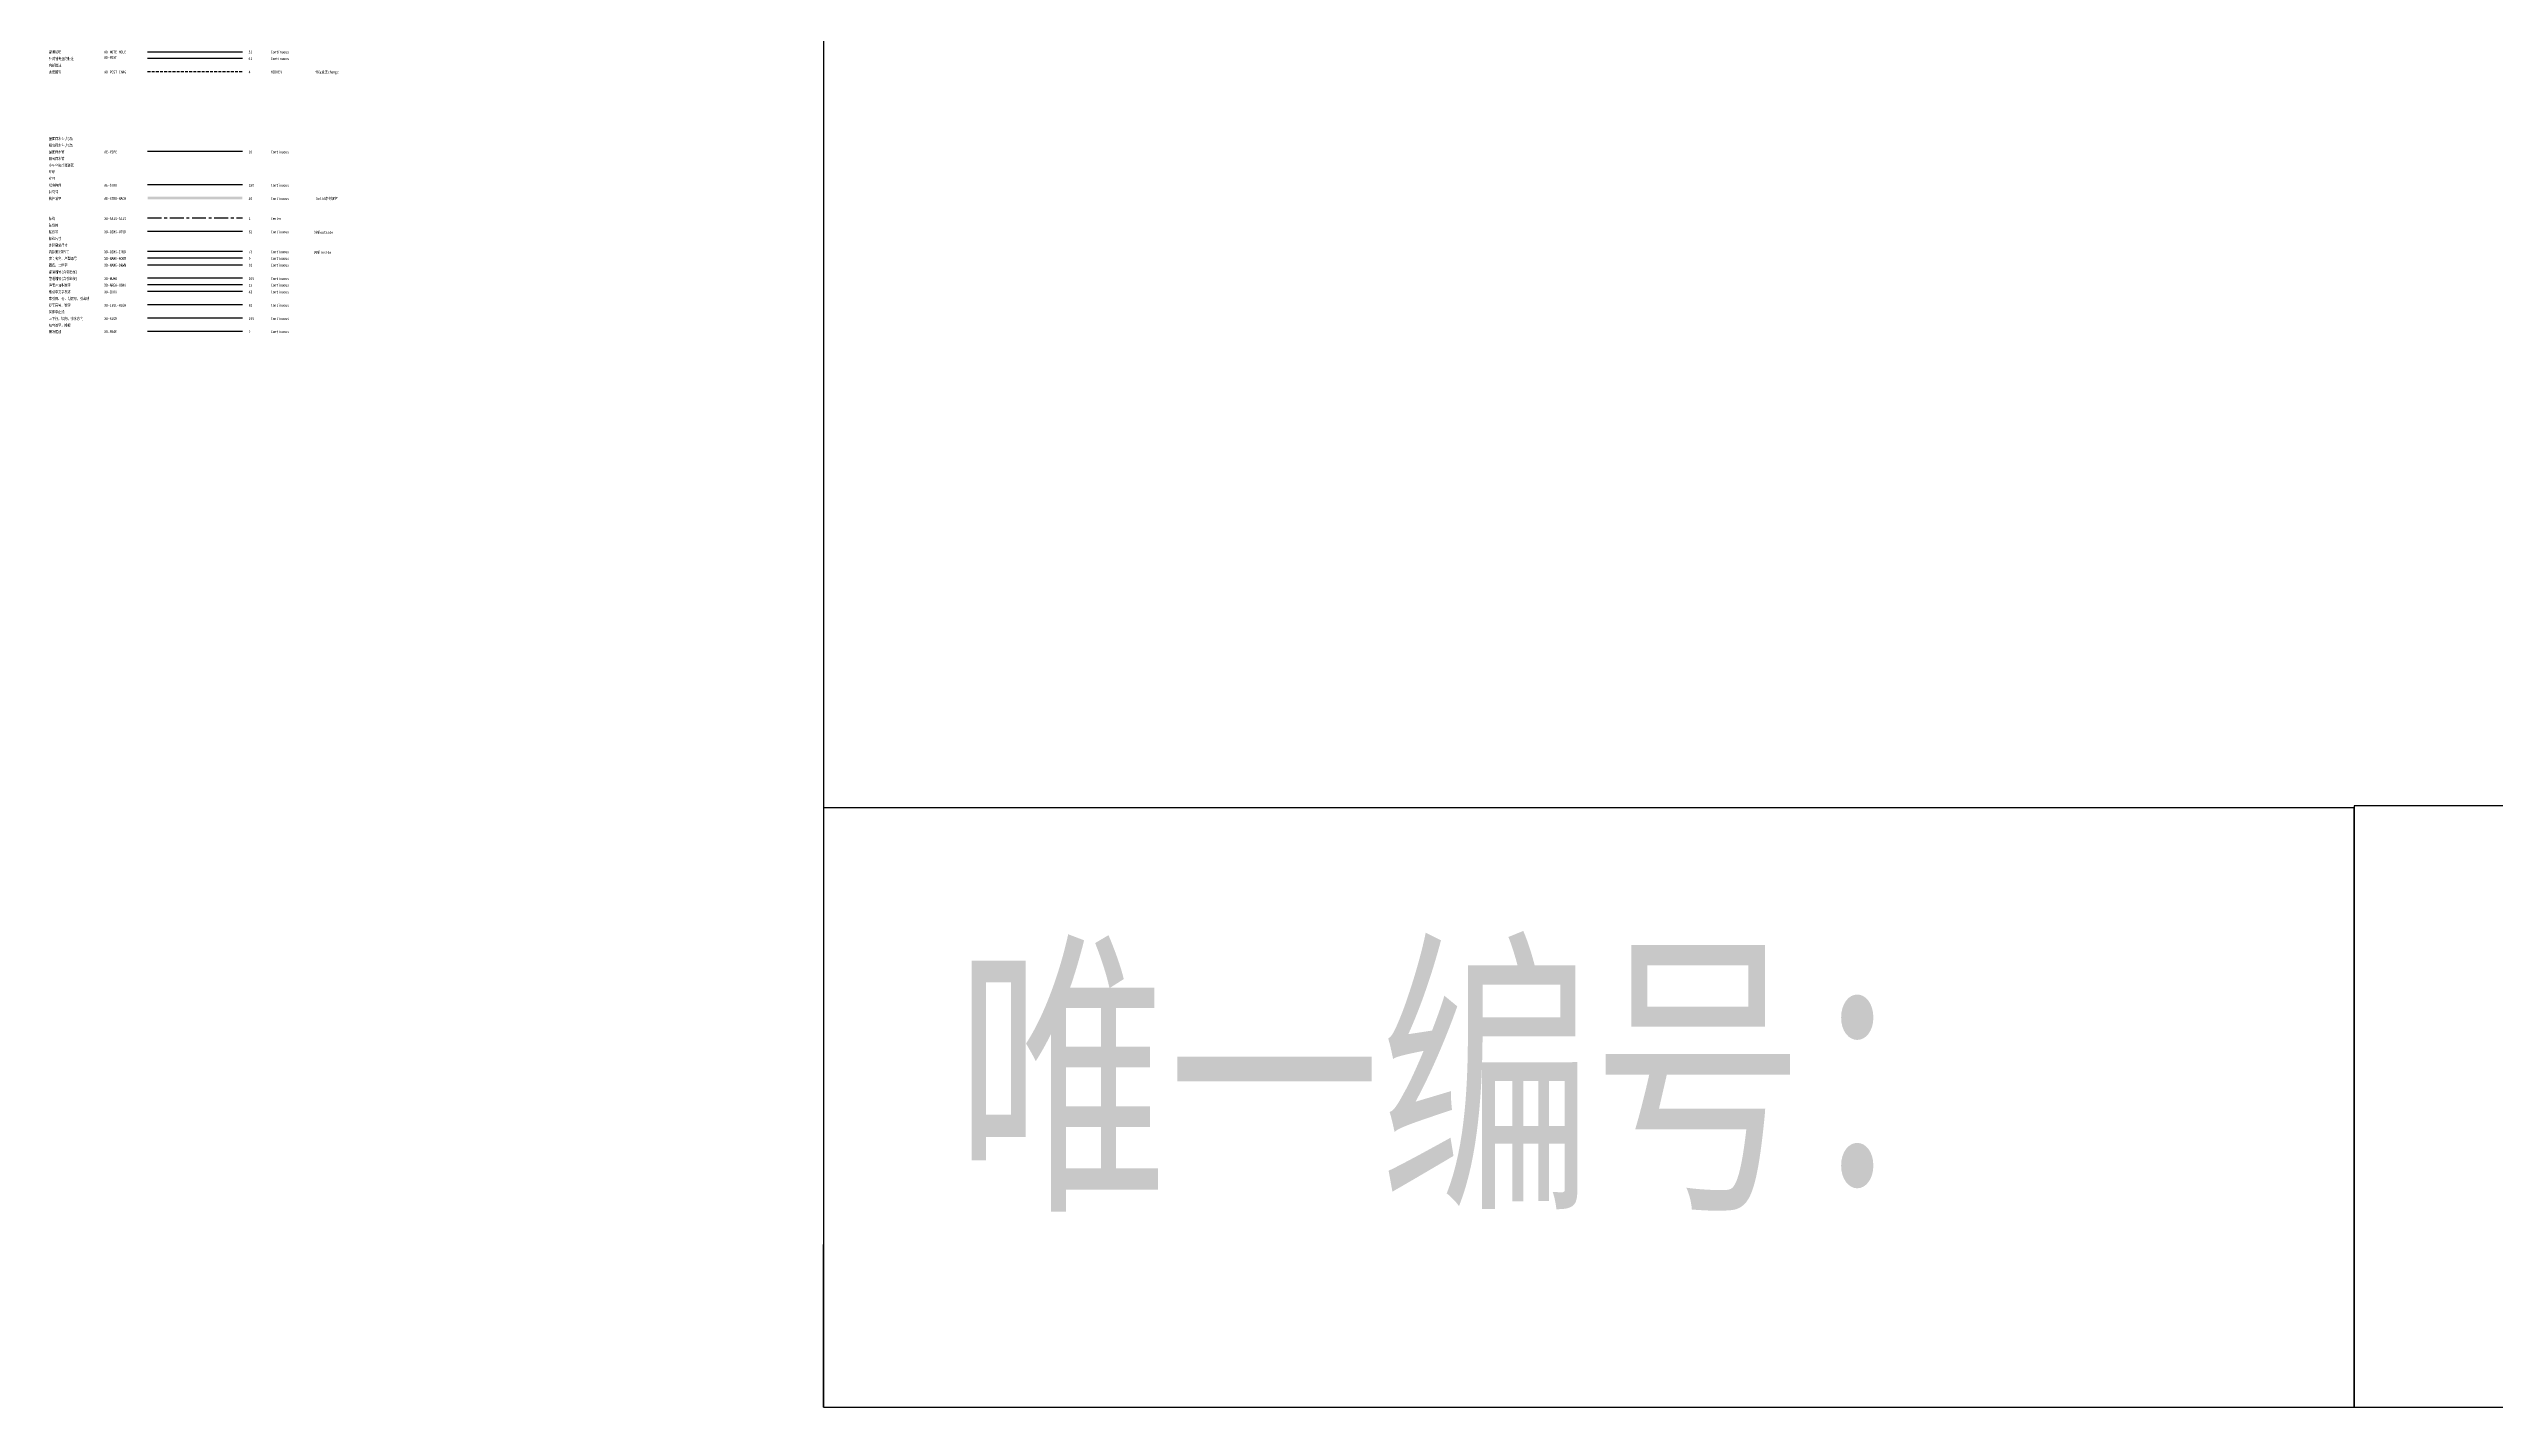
# Model space of a CAD drawing. Header units: millimetres. Extents: x -691095 to 2797013, y -349436 to 2050109.
# Drawn here: x 349263 to 569552, y 350109 to 472472 of the extents above; entities that cross this region are included whole.
import ezdxf

# ---------------------------------------------------------------- set-up
doc = ezdxf.new("R2010")
doc.units = ezdxf.units.MM
doc.header["$LTSCALE"] = 1000
doc.linetypes.add('FS5E533M_A09-停车位模块A$0$CENTER', pattern=[2, 1.25, -0.25, 0.25, -0.25])
doc.linetypes.add('FS5E533M_A09-停车位模块A$0$HIDDEN', pattern=[0.375, 0.25, -0.125])
for name, color, linetype in [('FS5E533M_A09-停车位模块A$0$AD-NOTE-HOLE', 8, 'Continuous'), ('FS5E533M_A09-停车位模块A$0$AD-POST', 8, 'Continuous'), ('FS5E533M_A09-停车位模块A$0$AD-POST-CHAG', 8, 'FS5E533M_A09-停车位模块A$0$HIDDEN'), ('FS5E533M_A09-停车位模块A$0$AE-PIPE', 8, 'Continuous'), ('FS5E533M_A09-停车位模块A$0$AE-STRU', 8, 'Continuous'), ('FS5E533M_A09-停车位模块A$0$AE-STRU-HACH', 8, 'Continuous'), ('FS5E533M_A09-停车位模块A$0$XD-AREA-USNO', 8, 'Continuous'), ('FS5E533M_A09-停车位模块A$0$XD-AXIS-AXIS', 8, 'FS5E533M_A09-停车位模块A$0$CENTER'), ('FS5E533M_A09-停车位模块A$0$XD-DIMS-INSD', 8, 'Continuous'), ('FS5E533M_A09-停车位模块A$0$XD-DIMS-OTSD', 8, 'Continuous'), ('FS5E533M_A09-停车位模块A$0$XD-INDX', 8, 'Continuous'), ('FS5E533M_A09-停车位模块A$0$XD-LEVL-HIGH', 8, 'Continuous'), ('FS5E533M_A09-停车位模块A$0$XD-NAME-DRWN', 8, 'Continuous'), ('FS5E533M_A09-停车位模块A$0$XD-NAME-ROOM', 8, 'Continuous'), ('FS5E533M_A09-停车位模块A$0$XD-NUMB', 8, 'Continuous'), ('FS5E533M_A09-停车位模块A$0$XD-SIGN', 8, 'Continuous')]:
    doc.layers.add(name, color=color, linetype=linetype)
doc.layers.add('FS5E533M_A09-停车位模块A$0$C-XREF-SLCT', color=8, linetype='Continuous', plot=False)
doc.layers.add('FS5E533M_A09-停车位模块A$0$XD-FRAM', color=8, linetype='Continuous', plot=False)
doc.styles.add('FS5E533M_A09-停车位模块A$0$Acs', font='', dxfattribs={"width": 0.7})
doc.styles.add('FS5E533M_A09-停车位模块A$0$TH-STYLE1', font='', dxfattribs={"width": 0.7})
doc.styles.get('FS5E533M_A09-停车位模块A$0$Acs').set_extended_font_data('SimSun')
doc.styles.get('FS5E533M_A09-停车位模块A$0$TH-STYLE1').set_extended_font_data('SimSun')

# ---------------------------------------------------------------- blocks, each defined once
blk = doc.blocks.new('FS5E533M_A09-停车位模块A$0$AcsAcadShareArea')
for points in [[(0, 0), (118900, 0), (118900, 85000), (0, 85000)], [(0, 0), (6893, 0), (6893, 2699), (0, 2699)], [(6893, 0), (28409, 0), (28409, 2708), (6893, 2708)], [(0, 733), (0, 733), (0, 0), (0, 0)]]:
    blk.add_lwpolyline(points, close=True)
at = {"insert": (597, 1991), "char_height": 1000, "width": 6073.9, "attachment_point": 1, "style": 'FS5E533M_A09-停车位模块A$0$Acs'}
blk.add_mtext('唯一编号：', dxfattribs=at)
at = {"style": 'FS5E533M_A09-停车位模块A$0$Acs', "width": 0.8}
blk.add_attdef('唯一编号', (7537, 861), '', height=1000, dxfattribs=at)

msp = doc.modelspace()

# ---------------------------------------------------------------- linework, layer by layer
at = {"layer": 'FS5E533M_A09-停车位模块A$0$AD-NOTE-HOLE'}
msp.add_line((358146.98711, 472215.61283, 0), (366699.94627, 472215.61283, 0), dxfattribs=at)
at = {"layer": 'FS5E533M_A09-停车位模块A$0$AD-POST'}
msp.add_line((358141.55174, 471647.36821, 0), (366694.5109, 471647.36821, 0), dxfattribs=at)
at = {"layer": 'FS5E533M_A09-停车位模块A$0$AD-POST-CHAG'}
msp.add_line((358151.73014, 470447.36821, 0), (366704.6893, 470447.36821, 0), dxfattribs=at)
at = {"layer": 'FS5E533M_A09-停车位模块A$0$AE-PIPE'}
msp.add_line((358151.23661, 463247.36821, 0), (366704.19577, 463247.36821, 0), dxfattribs=at)
at = {"layer": 'FS5E533M_A09-停车位模块A$0$AE-STRU'}
msp.add_line((358151.23661, 460247.36821, 0), (366704.19577, 460247.36821, 0), dxfattribs=at)
at = {"layer": 'FS5E533M_A09-停车位模块A$0$AE-STRU-HACH'}
msp.add_solid([(358162.16719, 459153.34815, 0), (358162.16719, 458913.34815, 0), (366689.72243, 459153.34815, 0), (366689.72243, 458913.34815, 0)], dxfattribs=at)
at = {"layer": 'FS5E533M_A09-停车位模块A$0$XD-AREA-USNO'}
msp.add_line((358151.23661, 451244.94819, 0), (366704.19577, 451244.94819, 0), dxfattribs=at)
at = {"layer": 'FS5E533M_A09-停车位模块A$0$XD-AXIS-AXIS'}
msp.add_line((358151.23661, 457242.38694, 0), (366704.19577, 457242.38694, 0), dxfattribs=at)
at = {"layer": 'FS5E533M_A09-停车位模块A$0$XD-DIMS-INSD'}
msp.add_line((358151.23661, 454244.94819, 0), (366704.19577, 454244.94819, 0), dxfattribs=at)
at = {"layer": 'FS5E533M_A09-停车位模块A$0$XD-DIMS-OTSD'}
msp.add_line((358151.23661, 456044.94819, 0), (366704.19577, 456044.94819, 0), dxfattribs=at)
at = {"layer": 'FS5E533M_A09-停车位模块A$0$XD-FRAM'}
msp.add_line((358151.23661, 447044.94819, 0), (366704.19577, 447044.94819, 0), dxfattribs=at)
at = {"layer": 'FS5E533M_A09-停车位模块A$0$XD-INDX'}
msp.add_line((358151.23661, 450634.26318, 0), (366704.19577, 450634.26318, 0), dxfattribs=at)
at = {"layer": 'FS5E533M_A09-停车位模块A$0$XD-LEVL-HIGH'}
msp.add_line((358151.23661, 449434.26318, 0), (366704.19577, 449434.26318, 0), dxfattribs=at)
at = {"layer": 'FS5E533M_A09-停车位模块A$0$XD-NAME-DRWN'}
msp.add_line((358151.23661, 453015.61283, 0), (366704.19577, 453015.61283, 0), dxfattribs=at)
at = {"layer": 'FS5E533M_A09-停车位模块A$0$XD-NAME-ROOM'}
msp.add_line((358151.23661, 453644.94819, 0), (366704.19577, 453644.94819, 0), dxfattribs=at)
at = {"layer": 'FS5E533M_A09-停车位模块A$0$XD-NUMB'}
msp.add_line((358151.23661, 451834.26318, 0), (366704.19577, 451834.26318, 0), dxfattribs=at)
at = {"layer": 'FS5E533M_A09-停车位模块A$0$XD-SIGN'}
msp.add_line((358151.23661, 448234.26318, 0), (366704.19577, 448234.26318, 0), dxfattribs=at)

# ---------------------------------------------------------------- block references
at = {"layer": 'FS5E533M_A09-停车位模块A$0$C-XREF-SLCT', "xscale": 20, "yscale": 20, "zscale": 20}
msp.add_blockref('FS5E533M_A09-停车位模块A$0$AcsAcadShareArea', (419013.447, 350108.80995, 0), dxfattribs=at)

# ---------------------------------------------------------------- texts
at = {"layer": 'FS5E533M_A09-停车位模块A$0$AD-NOTE-HOLE', "style": 'FS5E533M_A09-停车位模块A$0$TH-STYLE1', "width": 0.8}
for s, p in [('留洞说明', (349256.63984, 472065.52185, 0)), ('AD-NOTE-HOLE', (354246.57589, 472065.52185, 0)), ('51', (367246.57589, 472065.52185, 0)), ('Continuous', (369246.57589, 472065.52185, 0))]:
    msp.add_text(s, height=250, dxfattribs=at).set_placement(p)
at = {"layer": 'FS5E533M_A09-停车位模块A$0$AD-POST', "style": 'FS5E533M_A09-停车位模块A$0$TH-STYLE1', "width": 0.8}
for s, p in [('针对他专业的批注', (349256.63984, 471465.52185, 0)), ('AD-POST', (354241.14052, 471576.75201, 0)), ('91', (367241.14052, 471465.52185, 0)), ('Continuous', (369241.14052, 471465.52185, 0)), ('内部批注', (349256.63984, 470865.52185, 0))]:
    msp.add_text(s, height=250, dxfattribs=at).set_placement(p)
at = {"layer": 'FS5E533M_A09-停车位模块A$0$AD-POST-CHAG', "style": 'FS5E533M_A09-停车位模块A$0$TH-STYLE1', "width": 0.8}
for s, p in [('变更圈出', (349256.63984, 470265.52185, 0)), ('AD-POST-CHAG', (354251.31892, 470265.52185, 0)), ('4', (367251.31892, 470265.52185, 0)), ('HIDDEN', (369251.31892, 470265.52185, 0)), ('修改变更change', (373256.63984, 470265.52185, 0))]:
    msp.add_text(s, height=250, dxfattribs=at).set_placement(p)
at = {"layer": 'FS5E533M_A09-停车位模块A$0$AE-PIPE', "style": 'FS5E533M_A09-停车位模块A$0$TH-STYLE1', "width": 0.8}
for s, p in [('屋面雨水斗,地漏', (349256.63984, 464265.52185, 0)), ('屋面雨水管', (349256.63984, 463065.52185, 0)), ('阳台雨水斗,地漏', (349256.63984, 463665.52185, 0)), ('阳台雨水管', (349256.63984, 462465.52185, 0)), ('AE-PIPE', (354250.82539, 463065.52185, 0)), ('10', (367250.82539, 463065.52185, 0)), ('Continuous', (369250.82539, 463065.52185, 0)), ('小型空调冷凝竖管', (349256.63984, 461865.52185, 0))]:
    msp.add_text(s, height=250, dxfattribs=at).set_placement(p)
at = {"layer": 'FS5E533M_A09-停车位模块A$0$AE-STRU', "style": 'FS5E533M_A09-停车位模块A$0$TH-STYLE1', "width": 0.8}
for s, p in [('砼墙', (349256.63984, 461265.52185, 0)), ('砼柱', (349256.63984, 460665.52185, 0)), ('砌块构件', (349256.63984, 460065.52185, 0)), ('钢构件', (349256.63984, 459465.52185, 0)), ('AE-STRU', (354250.82539, 460065.52185, 0)), ('150', (367250.82539, 460065.52185, 0)), ('Continuous', (369250.82539, 460065.52185, 0))]:
    msp.add_text(s, height=250, dxfattribs=at).set_placement(p)
at = {"layer": 'FS5E533M_A09-停车位模块A$0$AE-STRU-HACH', "style": 'FS5E533M_A09-停车位模块A$0$TH-STYLE1', "width": 0.8}
for s, p in [('构件填空', (349256.63984, 458865.52185, 0)), ('AE-STRU-HACH', (354250.82539, 458865.52185, 0)), ('40', (367250.82539, 458865.52185, 0)), ('Continuous', (369250.82539, 458865.52185, 0)), ('Solid命令填空', (373315.06246, 458865.52185, 0))]:
    msp.add_text(s, height=250, dxfattribs=at).set_placement(p)
at = {"layer": 'FS5E533M_A09-停车位模块A$0$XD-AREA-USNO', "style": 'FS5E533M_A09-停车位模块A$0$TH-STYLE1', "width": 0.8}
for s, p in [('净使用面积数字', (349256.63984, 451063.10182, 0)), ('XD-AREA-USNO', (354250.82539, 451063.10182, 0)), ('13', (367250.82539, 451063.10182, 0)), ('Continuous', (369250.82539, 451065.52185, 0))]:
    msp.add_text(s, height=250, dxfattribs=at).set_placement(p)
at = {"layer": 'FS5E533M_A09-停车位模块A$0$XD-AXIS-AXIS', "style": 'FS5E533M_A09-停车位模块A$0$TH-STYLE1', "width": 0.8}
for s, p in [('轴线', (349256.63984, 457060.54057, 0)), ('XD-AXIS-AXIS', (354250.82539, 457060.54057, 0)), ('1', (367250.82539, 457060.54057, 0)), ('Center', (369250.82539, 457065.52185, 0))]:
    msp.add_text(s, height=250, dxfattribs=at).set_placement(p)
at = {"layer": 'FS5E533M_A09-停车位模块A$0$XD-DIMS-INSD', "style": 'FS5E533M_A09-停车位模块A$0$TH-STYLE1', "width": 0.8}
for s, p in [('内部第3道尺寸', (349256.63984, 454063.10182, 0)), ('XD-DIMS-INSD', (354250.82539, 454063.10182, 0)), ('73', (367250.82539, 454063.10182, 0)), ('Continuous', (369250.82539, 454065.52185, 0)), ('内部inside', (373144.89784, 454009.4506, 0))]:
    msp.add_text(s, height=250, dxfattribs=at).set_placement(p)
at = {"layer": 'FS5E533M_A09-停车位模块A$0$XD-DIMS-OTSD', "style": 'FS5E533M_A09-停车位模块A$0$TH-STYLE1', "width": 0.8}
for s, p in [('轴线圈', (349256.63984, 456460.54057, 0)), ('轴线号', (349256.63984, 455863.10182, 0)), ('XD-DIMS-OTSD', (354250.82539, 455863.10182, 0)), ('61', (367250.82539, 455863.10182, 0)), ('Continuous', (369250.82539, 455865.52185, 0)), ('外部outside', (373144.89784, 455809.4506, 0)), ('外轮廓总尺寸', (349256.63984, 454663.10182, 0)), ('轴线尺寸', (349256.63984, 455263.10182, 0))]:
    msp.add_text(s, height=250, dxfattribs=at).set_placement(p)
at = {"layer": 'FS5E533M_A09-停车位模块A$0$XD-FRAM', "style": 'FS5E533M_A09-停车位模块A$0$TH-STYLE1', "width": 0.8}
for s, p in [('模块框线', (349256.63984, 446863.10182, 0)), ('XD-FRAM', (354250.82539, 446863.10182, 0)), ('2', (367250.82539, 446863.10182, 0)), ('Continuous', (369250.82539, 446865.52185, 0))]:
    msp.add_text(s, height=250, dxfattribs=at).set_placement(p)
at = {"layer": 'FS5E533M_A09-停车位模块A$0$XD-INDX', "style": 'FS5E533M_A09-停车位模块A$0$TH-STYLE1', "width": 0.8}
for s, p in [('索引中文字表述', (349256.63984, 450452.41681, 0)), ('索引圈、号，剖切号，引出线', (349256.63984, 449852.41681, 0)), ('XD-INDX', (354250.82539, 450452.41681, 0)), ('43', (367250.82539, 450452.41681, 0)), ('Continuous', (369250.82539, 450454.83684, 0))]:
    msp.add_text(s, height=250, dxfattribs=at).set_placement(p)
at = {"layer": 'FS5E533M_A09-停车位模块A$0$XD-LEVL-HIGH', "style": 'FS5E533M_A09-停车位模块A$0$TH-STYLE1', "width": 0.8}
for s, p in [('标高符号、数字', (349256.63984, 449252.41681, 0)), ('XD-LEVL-HIGH', (354250.82539, 449252.41681, 0)), ('61', (367250.82539, 449252.41681, 0)), ('Continuous', (369250.82539, 449254.83684, 0))]:
    msp.add_text(s, height=250, dxfattribs=at).set_placement(p)
at = {"layer": 'FS5E533M_A09-停车位模块A$0$XD-NAME-DRWN', "style": 'FS5E533M_A09-停车位模块A$0$TH-STYLE1', "width": 0.8}
for s, p in [('图名、比例字', (349256.63984, 452865.52185, 0)), ('XD-NAME-DRWN', (354250.82539, 452865.52185, 0)), ('91', (367250.82539, 452865.52185, 0)), ('Continuous', (369250.82539, 452865.52185, 0))]:
    msp.add_text(s, height=250, dxfattribs=at).set_placement(p)
at = {"layer": 'FS5E533M_A09-停车位模块A$0$XD-NAME-ROOM', "style": 'FS5E533M_A09-停车位模块A$0$TH-STYLE1', "width": 0.8}
for s, p in [('房间名称、户型编号', (349256.63984, 453463.10182, 0)), ('XD-NAME-ROOM', (354250.82539, 453463.10182, 0)), ('9', (367250.82539, 453463.10182, 0)), ('Continuous', (369250.82539, 453465.52185, 0))]:
    msp.add_text(s, height=250, dxfattribs=at).set_placement(p)
at = {"layer": 'FS5E533M_A09-停车位模块A$0$XD-NUMB', "style": 'FS5E533M_A09-停车位模块A$0$TH-STYLE1', "width": 0.8}
for s, p in [('管道编号(含引出线)', (349256.63984, 451652.41681, 0)), ('留洞编号(含引出线)', (349256.63984, 452252.41681, 0)), ('XD-NUMB', (354250.82539, 451652.41681, 0)), ('205', (367250.82539, 451652.41681, 0)), ('Continuous', (369250.82539, 451654.83684, 0))]:
    msp.add_text(s, height=250, dxfattribs=at).set_placement(p)
at = {"layer": 'FS5E533M_A09-停车位模块A$0$XD-SIGN', "style": 'FS5E533M_A09-停车位模块A$0$TH-STYLE1', "width": 0.8}
for s, p in [('结构透空，降板', (349256.63984, 447452.41681, 0)), ('上下行，坡向，排水方向', (349256.63984, 448052.41681, 0)), ('实体中止线', (349256.63984, 448652.41681, 0)), ('XD-SIGN', (354250.82539, 448052.41681, 0)), ('195', (367250.82539, 448052.41681, 0)), ('Continuous', (369250.82539, 448054.83684, 0))]:
    msp.add_text(s, height=250, dxfattribs=at).set_placement(p)

doc.saveas('drawing.dxf')
